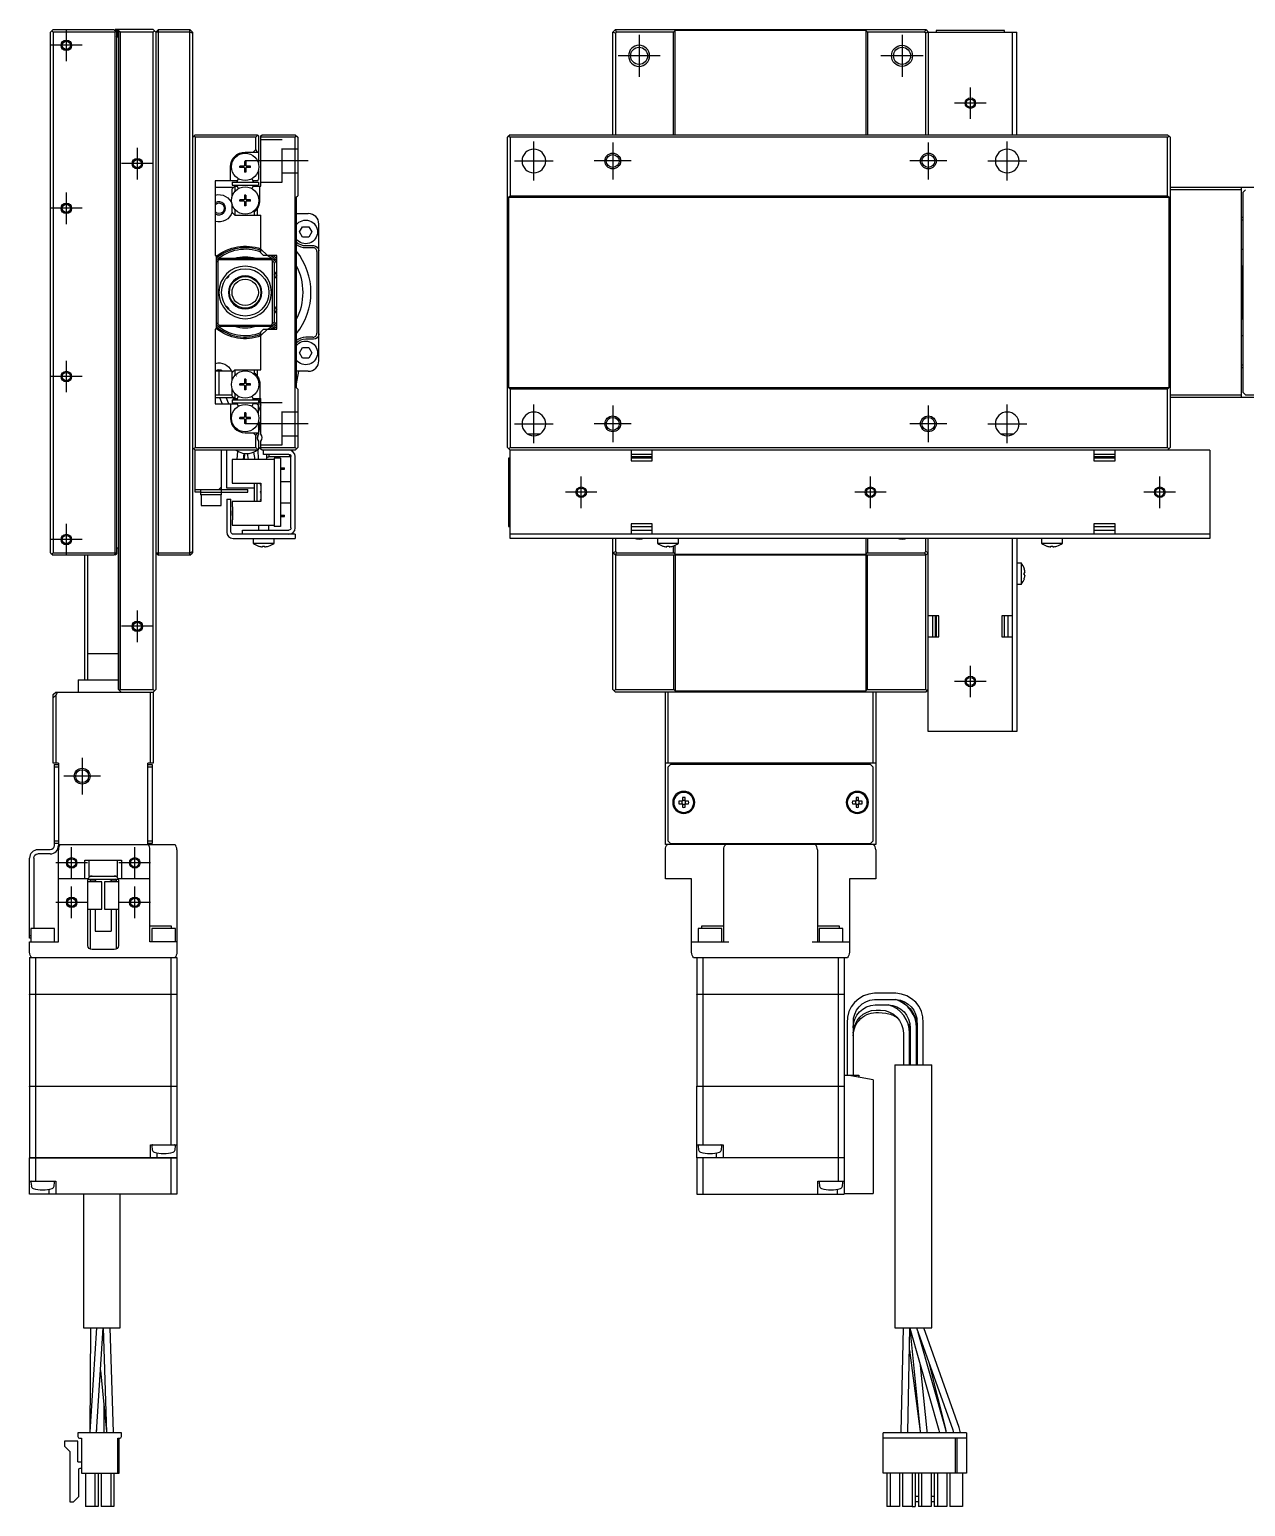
# Model space of a CAD drawing. Extents: x 0 to 784, y -8 to 463.
# Drawn here: x 411.8 to 643, y 93.8 to 374.7 of the extents above; entities that cross this region are included whole.
import ezdxf

# ---------------------------------------------------------------- set-up
doc = ezdxf.new("R2010")
doc.units = 0
doc.header["$LTSCALE"] = 0.5
doc.linetypes.add('CENTER', pattern=[50.8, 31.75, -6.35, 6.35, -6.35])
doc.linetypes.add('DASHED', pattern=[19.05, 12.7, -6.35])
for name, color, linetype in [('MSM_CENTER', 1, 'CENTER'), ('MSM_CONTINUOUS', 7, 'CONTINUOUS'), ('MSM_DASHED', 4, 'DASHED'), ('MSM_NARROW', 5, 'CONTINUOUS')]:
    doc.layers.add(name, color=color, linetype=linetype)

msp = doc.modelspace()

# ---------------------------------------------------------------- linework, layer by layer
at = {"layer": 'MSM_CENTER'}
for p, q in [((418.83, 368.7), (418.83, 374.7)), ((527.71, 373.7), (527.71, 365.7)), ((577.71, 373.7), (577.71, 365.7)), ((421.83, 371.7), (415.83, 371.7)), ((531.71, 369.7), (523.71, 369.7)), ((581.71, 369.7), (573.71, 369.7)), ((590.71, 357.7), (590.71, 363.7)), ((593.71, 360.7), (587.71, 360.7)), ((432.33, 346.2), (432.33, 352.2)), ((507.71, 346), (507.71, 353.4)), ((522.71, 353.2), (522.71, 346.2)), ((582.71, 353.2), (582.71, 346.2)), ((597.71, 346), (597.71, 353.4)), ((435.33, 349.2), (429.33, 349.2)), ((464.83, 349.7), (452.83, 349.7)), ((504.01, 349.7), (511.41, 349.7)), ((526.21, 349.7), (519.21, 349.7)), ((586.21, 349.7), (579.21, 349.7)), ((594.01, 349.7), (601.41, 349.7)), ((418.83, 337.7), (418.83, 343.7)), ((421.83, 340.7), (415.83, 340.7)), ((418.83, 305.7), (418.83, 311.7)), ((421.83, 308.7), (415.83, 308.7)), ((507.71, 296), (507.71, 303.4)), ((597.71, 296), (597.71, 303.4)), ((522.71, 303.2), (522.71, 296.2)), ((582.71, 303.2), (582.71, 296.2)), ((464.83, 299.7), (452.83, 299.7)), ((504.01, 299.7), (511.41, 299.7)), ((526.21, 299.7), (519.21, 299.7)), ((586.21, 299.7), (579.21, 299.7)), ((594.01, 299.7), (601.41, 299.7)), ((516.71, 283.7), (516.71, 289.7)), ((571.71, 283.7), (571.71, 289.7)), ((626.71, 283.7), (626.71, 289.7)), ((519.71, 286.7), (513.71, 286.7)), ((574.71, 286.7), (568.71, 286.7)), ((629.71, 286.7), (623.71, 286.7)), ((418.83, 274.7), (418.83, 280.7)), ((421.83, 277.7), (415.83, 277.7)), ((432.33, 258.2), (432.33, 264.2)), ((435.33, 261.2), (429.33, 261.2)), ((590.71, 247.7), (590.71, 253.7)), ((593.71, 250.7), (587.71, 250.7)), ((421.83, 236.2), (421.83, 229.2)), ((425.33, 232.7), (418.33, 232.7)), ((419.83, 213.2), (419.83, 219.2)), ((431.83, 213.2), (431.83, 219.2)), ((422.83, 216.2), (416.83, 216.2)), ((434.83, 216.2), (428.83, 216.2)), ((419.83, 205.7), (419.83, 211.7)), ((431.83, 205.7), (431.83, 211.7)), ((422.83, 208.7), (416.83, 208.7)), ((434.83, 208.7), (428.83, 208.7))]:
    msp.add_line(p, q, dxfattribs=at)
at = {"layer": 'MSM_CONTINUOUS'}
for p, q in [((416.33, 374.7), (415.83, 374.2)), ((415.83, 275.2), (415.83, 374.2)), ((416.33, 374.2), (416.08, 374.45)), ((416.33, 374.7), (427.83, 374.7)), ((428.13, 374.2), (416.33, 374.2)), ((416.33, 374.2), (416.33, 275.2)), ((427.83, 374.7), (428.23, 374.3)), ((427.93, 374.6), (428.13, 374.6)), ((428.03, 374.6), (428.13, 374.7)), ((435.33, 374.7), (428.13, 374.7)), ((428.23, 374.3), (428.13, 374.2)), ((428.13, 275.2), (428.13, 374.2)), ((428.23, 374.3), (428.33, 374.2)), ((428.33, 374.2), (428.33, 275.2)), ((428.43, 373.6), (428.43, 374.3)), ((428.63, 373.3), (428.63, 374.7)), ((428.83, 249.1), (428.83, 374.7)), ((429.03, 374.2), (428.83, 374.4)), ((435.33, 374.2), (429.03, 374.2)), ((429.03, 374.2), (429.03, 249.2)), ((435.33, 374.7), (435.83, 374.2)), ((435.58, 374.45), (435.33, 374.2)), ((435.33, 249.2), (435.33, 374.2)), ((436.33, 374.7), (435.83, 374.2)), ((442.33, 374.2), (435.83, 374.2)), ((435.83, 374.2), (435.83, 249.2)), ((436.33, 374.7), (442.33, 374.7)), ((436.33, 274.7), (436.33, 374.7)), ((442.83, 374.2), (442.33, 374.7)), ((442.33, 274.7), (442.33, 374.7)), ((442.83, 373.99), (442.33, 374.2)), ((442.83, 374.2), (442.83, 275.2)), ((522.71, 374.2), (523.21, 374.7)), ((522.71, 354.7), (522.71, 374.2)), ((523.21, 373.99), (522.71, 374.2)), ((523.41, 374.2), (523.21, 374.7)), ((523.21, 374.7), (582.21, 374.7)), ((523.41, 374.2), (523.21, 373.99)), ((523.21, 373.99), (523.21, 354.7)), ((534.26, 374.2), (523.41, 374.2)), ((534.26, 374.2), (534.56, 374.5)), ((534.26, 354.7), (534.26, 374.2)), ((570.86, 374.5), (534.56, 374.5)), ((534.56, 354.7), (534.56, 374.5)), ((570.86, 374.5), (571.16, 374.2)), ((570.86, 374.5), (570.86, 354.7)), ((582, 374.2), (571.16, 374.2)), ((571.16, 374.2), (571.16, 354.7)), ((582.21, 374.7), (582, 374.2)), ((582.21, 373.99), (582, 374.2)), ((582.21, 374.7), (582.71, 374.2)), ((582.71, 374.2), (582.21, 373.99)), ((582.21, 354.7), (582.21, 373.99)), ((582.71, 374.2), (582.71, 354.7)), ((582.71, 374.2), (599.51, 374.2)), ((584.21, 374.5), (584.21, 374.2)), ((597.21, 374.5), (584.21, 374.5)), ((597.21, 374.2), (597.21, 374.5)), ((598.71, 354.7), (598.71, 374.2)), ((599.51, 354.7), (599.51, 374.2)), ((428.33, 373.3), (428.63, 373.3)), ((442.83, 354.2), (443.08, 354.45)), ((443.08, 354.45), (443.33, 354.7)), ((443.33, 354.2), (443.08, 354.45)), ((443.33, 354.7), (455.13, 354.7)), ((443.33, 354.2), (443.33, 295.2)), ((454.83, 354.2), (443.33, 354.2)), ((455.23, 354.6), (454.83, 354.2)), ((454.83, 351.9), (454.83, 354.2)), ((455.13, 354.7), (455.23, 354.6)), ((455.33, 354.5), (455.23, 354.6)), ((455.33, 354.5), (455.33, 349.31)), ((455.83, 354.5), (456.03, 354.7)), ((455.83, 344.9), (455.83, 354.5)), ((462.33, 354.2), (455.83, 354.2)), ((456.03, 354.7), (462.33, 354.7)), ((462.33, 354.7), (462.83, 354.2)), ((462.58, 354.45), (462.33, 354.2)), ((462.33, 295.2), (462.33, 354.2)), ((462.83, 354.2), (462.83, 343.1)), ((503.21, 354.7), (502.71, 354.2)), ((502.71, 295.2), (502.71, 354.2)), ((502.96, 354.45), (503.21, 354.2)), ((503.21, 354.7), (628.21, 354.7)), ((628.21, 354.2), (503.21, 354.2)), ((503.21, 354.2), (503.21, 343.1)), ((628.46, 354.45), (628.21, 354.7)), ((628.21, 354.2), (628.46, 354.45)), ((628.21, 343.1), (628.21, 354.2)), ((628.71, 354.2), (628.46, 354.45)), ((628.71, 354.2), (628.71, 295.2)), ((452.83, 351.4), (455.33, 351.4)), ((454.83, 351.9), (454.33, 351.4)), ((455.18, 351.4), (454.83, 351.9)), ((450.03, 345.9), (450.03, 348.6)), ((452.62, 348.74), (451.83, 348.74)), ((451.83, 348.45), (451.83, 348.74)), ((452.62, 348.45), (451.83, 348.45)), ((452.36, 348.74), (452.36, 348.45)), ((452.97, 349.6), (452.68, 349.6)), ((452.68, 349.6), (452.68, 348.8)), ((452.97, 349.07), (452.68, 349.07)), ((452.68, 348.39), (452.68, 347.6)), ((452.97, 349.6), (452.97, 348.8)), ((452.97, 348.39), (452.97, 347.6)), ((453.83, 348.74), (453.03, 348.74)), ((453.83, 348.45), (453.03, 348.45)), ((453.3, 348.74), (453.3, 348.45)), ((453.83, 348.45), (453.83, 348.74)), ((451.28, 345.9), (447.13, 345.9)), ((447.13, 345.9), (447.13, 331.7)), ((450.33, 345.7), (450.33, 345.1)), ((450.33, 345.7), (455.33, 345.7)), ((451.5, 346.28), (451.28, 345.9)), ((452.68, 348.13), (452.97, 348.13)), ((452.97, 347.6), (452.68, 347.6)), ((454.37, 345.9), (454.29, 346.04)), ((455.03, 345.9), (454.37, 345.9)), ((455.03, 345.9), (455.33, 346.2)), ((455.33, 347.89), (455.33, 346.2)), ((455.33, 345.7), (455.33, 345.1)), ((447.13, 344.7), (450.63, 344.7)), ((450.33, 345.1), (455.33, 345.1)), ((450.83, 344.9), (450.33, 344.4)), ((450.33, 342.91), (450.33, 344.4)), ((450.83, 344.9), (450.83, 343.86)), ((450.83, 344.9), (451.28, 344.9)), ((451.28, 344.9), (451.36, 344.76)), ((451.4, 344.7), (451.4, 344.7)), ((452.97, 343.2), (452.68, 343.2)), ((452.68, 343.2), (452.68, 342.4)), ((452.97, 343.2), (452.97, 342.4)), ((454.16, 344.52), (454.37, 344.9)), ((454.25, 344.7), (454.26, 344.7)), ((454.37, 344.9), (455.83, 344.9)), ((455.63, 342.2), (455.63, 344.9)), ((462.53, 342.8), (462.83, 343.1)), ((462.53, 342.8), (462.53, 306.6)), ((502.91, 342.8), (503.21, 343.1)), ((502.91, 342.8), (628.51, 342.8)), ((502.91, 342.8), (502.91, 306.6)), ((503.21, 343.1), (628.21, 343.1)), ((628.21, 343.1), (628.51, 342.8)), ((628.51, 306.6), (628.51, 342.8)), ((628.71, 344.7), (657.71, 344.7)), ((642.21, 344.2), (628.71, 344.2)), ((642.21, 344.7), (642.21, 304.7)), ((643.01, 344.2), (642.51, 343.7)), ((642.51, 343.7), (642.51, 305.7)), ((450.33, 339.9), (450.33, 341.49)), ((450.33, 339.9), (450.83, 339.4)), ((450.83, 340.54), (450.83, 339.4)), ((452.62, 342.34), (451.83, 342.34)), ((451.83, 342.05), (451.83, 342.34)), ((452.62, 342.05), (451.83, 342.05)), ((452.36, 342.34), (452.36, 342.05)), ((452.97, 342.67), (452.68, 342.67)), ((452.68, 341.99), (452.68, 341.2)), ((452.68, 341.73), (452.97, 341.73)), ((452.97, 341.2), (452.68, 341.2)), ((452.97, 341.99), (452.97, 341.2)), ((453.83, 342.34), (453.03, 342.34)), ((453.83, 342.05), (453.03, 342.05)), ((453.3, 342.34), (453.3, 342.05)), ((453.83, 342.05), (453.83, 342.34)), ((454.63, 339.4), (454.63, 340.06)), ((455.13, 340.6), (455.13, 339.4)), ((450.83, 339.4), (455.83, 339.4)), ((455.83, 332.2), (455.83, 339.4)), ((462.53, 339.7), (464.83, 339.7)), ((463.17, 336.2), (463.75, 337.2)), ((463.75, 337.2), (464.91, 337.2)), ((464.91, 337.2), (465.48, 336.2)), ((466.83, 311.7), (466.83, 337.7)), ((642.51, 338.95), (642.21, 338.95)), ((642.51, 338.45), (642.21, 338.45)), ((463.75, 335.2), (463.17, 336.2)), ((464.91, 335.2), (463.75, 335.2)), ((465.48, 336.2), (464.91, 335.2)), ((447.13, 331.7), (447.33, 331.7)), ((447.33, 331.7), (447.33, 317.7)), ((455.83, 332.91), (457.04, 331.7)), ((456.33, 331.7), (455.83, 332.2)), ((458.83, 331.7), (456.33, 331.7)), ((458.83, 317.7), (458.83, 331.7)), ((464.33, 333.6), (465.83, 333.6)), ((464.33, 333.22), (465.7, 333.22)), ((466.45, 332.47), (466.45, 316.93)), ((642.21, 332.95), (642.51, 332.95)), ((447.33, 330.4), (447.63, 330.7)), ((447.83, 330.9), (447.63, 330.7)), ((447.63, 330.7), (447.63, 318.7)), ((447.83, 330.9), (448.13, 331.2)), ((457.83, 330.9), (447.83, 330.9)), ((448.13, 331.2), (457.53, 331.2)), ((457.53, 331.2), (457.83, 330.9)), ((458.03, 330.7), (457.83, 330.9)), ((458.03, 318.7), (458.03, 330.7)), ((458.03, 330.7), (458.33, 330.4)), ((458.33, 330.4), (458.33, 319)), ((642.41, 329.7), (642.21, 329.5)), ((642.41, 329.7), (642.41, 319.7)), ((642.51, 329.7), (642.41, 329.7)), ((449.27, 327.45), (449.27, 327.45)), ((449.27, 327.45), (449.4, 327.45)), ((449.4, 327.45), (449.63, 327.67)), ((449.4, 327.45), (449.4, 327.62)), ((449.63, 327.86), (449.63, 327.67)), ((451.45, 327.5), (451.39, 327.5)), ((451.45, 327.5), (451.52, 327.56)), ((454.14, 327.56), (454.2, 327.5)), ((454.27, 327.5), (454.2, 327.5)), ((449.86, 325.76), (449.86, 325.76)), ((455.79, 325.76), (455.79, 325.76)), ((449.4, 321.95), (449.27, 321.95)), ((449.27, 321.95), (449.27, 321.95)), ((449.4, 321.78), (449.4, 321.95)), ((449.63, 321.72), (449.4, 321.95)), ((449.63, 321.72), (449.63, 321.54)), ((447.33, 317.7), (447.13, 317.7)), ((447.13, 317.7), (447.13, 303.5)), ((448.13, 318.2), (447.33, 319)), ((447.83, 318.5), (457.83, 318.5)), ((457.53, 318.2), (448.13, 318.2)), ((457.04, 317.7), (455.83, 316.49)), ((455.83, 317.2), (456.33, 317.7)), ((456.33, 317.7), (458.83, 317.7)), ((457.83, 318.5), (457.53, 318.2)), ((457.83, 318.5), (458.03, 318.7)), ((458.33, 319), (458.03, 318.7)), ((642.21, 319.9), (642.41, 319.7)), ((642.41, 319.7), (642.51, 319.7)), ((455.83, 310), (455.83, 317.2)), ((465.7, 316.18), (464.33, 316.18)), ((465.83, 315.8), (464.33, 315.8)), ((642.51, 316.45), (642.21, 316.45)), ((463.17, 313.2), (463.75, 314.2)), ((463.75, 312.2), (463.17, 313.2)), ((463.75, 314.2), (464.91, 314.2)), ((464.91, 312.2), (463.75, 312.2)), ((464.91, 314.2), (465.48, 313.2)), ((465.48, 313.2), (464.91, 312.2)), ((450.33, 309.75), (447.13, 309.75)), ((447.83, 309.75), (447.83, 305.25)), ((450.83, 310), (450.33, 309.5)), ((450.33, 307.91), (450.33, 309.75)), ((450.83, 310), (450.83, 308.86)), ((450.83, 310), (455.83, 310)), ((454.63, 309.34), (454.63, 310)), ((455.13, 310), (455.13, 308.8)), ((462.95, 309.7), (462.53, 307.3)), ((464.83, 309.7), (462.53, 309.7)), ((642.21, 310.95), (642.51, 310.95)), ((642.21, 310.45), (642.51, 310.45)), ((450.33, 305), (450.33, 306.49)), ((452.62, 307.34), (451.83, 307.34)), ((451.83, 307.05), (451.83, 307.34)), ((452.62, 307.05), (451.83, 307.05)), ((452.36, 307.34), (452.36, 307.05)), ((452.97, 308.2), (452.68, 308.2)), ((452.68, 308.2), (452.68, 307.4)), ((452.97, 307.67), (452.68, 307.67)), ((452.68, 306.99), (452.68, 306.2)), ((452.68, 306.73), (452.97, 306.73)), ((452.97, 306.2), (452.68, 306.2)), ((452.97, 308.2), (452.97, 307.4)), ((452.97, 306.99), (452.97, 306.2)), ((453.83, 307.34), (453.03, 307.34)), ((453.83, 307.05), (453.03, 307.05)), ((453.3, 307.34), (453.3, 307.05)), ((453.83, 307.05), (453.83, 307.34)), ((455.63, 307.2), (455.63, 304.5)), ((462.83, 306.3), (462.53, 306.6)), ((462.83, 306.3), (462.83, 295.2)), ((503.21, 306.3), (502.91, 306.6)), ((502.91, 306.6), (628.51, 306.6)), ((503.21, 306.3), (503.21, 295.2)), ((628.21, 306.3), (503.21, 306.3)), ((628.51, 306.6), (628.21, 306.3)), ((628.21, 295.2), (628.21, 306.3)), ((447.13, 305.25), (450.33, 305.25)), ((447.13, 304.7), (450.63, 304.7)), ((447.13, 303.5), (451.28, 303.5)), ((447.94, 304.7), (448.45, 303.5)), ((449.75, 303.5), (449.24, 304.7)), ((449.26, 304.7), (449.3, 304.57)), ((450.03, 303.5), (450.03, 300.8)), ((450.33, 305), (450.83, 304.5)), ((450.33, 304.3), (450.33, 303.7)), ((450.33, 304.3), (455.33, 304.3)), ((450.33, 303.7), (455.33, 303.7)), ((450.64, 304.3), (450.52, 304.7)), ((450.83, 305.54), (450.83, 304.5)), ((450.83, 304.5), (451.28, 304.5)), ((450.9, 303.5), (450.84, 303.7)), ((451.36, 304.64), (451.28, 304.5)), ((451.28, 303.5), (451.5, 303.12)), ((451.4, 304.7), (451.4, 304.7)), ((454.37, 304.5), (454.16, 304.88)), ((454.25, 304.7), (454.26, 304.7)), ((454.29, 303.36), (454.37, 303.5)), ((454.37, 304.5), (455.83, 304.5)), ((455.03, 303.5), (454.37, 303.5)), ((454.44, 303.7), (454.42, 303.5)), ((454.5, 304.5), (454.49, 304.3)), ((455.33, 303.2), (455.03, 303.5)), ((455.62, 304.5), (455.33, 303.18)), ((455.33, 304.3), (455.33, 303.7)), ((455.83, 297.76), (455.83, 304.5)), ((628.71, 305.2), (642.21, 305.2)), ((657.71, 304.7), (628.71, 304.7)), ((642.51, 305.7), (643.01, 305.2)), ((643.01, 305.2), (657.01, 305.2)), ((452.62, 300.94), (451.83, 300.94)), ((451.83, 300.65), (451.83, 300.94)), ((452.62, 300.65), (451.83, 300.65)), ((452.36, 300.94), (452.36, 300.65)), ((452.97, 301.8), (452.68, 301.8)), ((452.68, 301.8), (452.68, 301)), ((452.97, 301.27), (452.68, 301.27)), ((452.68, 300.59), (452.68, 299.8)), ((452.97, 301.8), (452.97, 301)), ((452.97, 300.59), (452.97, 299.8)), ((453.83, 300.94), (453.03, 300.94)), ((453.83, 300.65), (453.03, 300.65)), ((453.3, 300.94), (453.3, 300.65)), ((453.83, 300.65), (453.83, 300.94)), ((454.2, 303.19), (454.2, 303.19)), ((454.25, 303.3), (454.26, 303.3)), ((455.83, 303.32), (455.33, 302.14)), ((455.33, 301.51), (455.33, 303.2)), ((452.68, 300.33), (452.97, 300.33)), ((452.97, 299.8), (452.68, 299.8)), ((452.83, 298), (455.33, 298)), ((454.33, 298), (454.83, 297.5)), ((454.83, 297.5), (455.18, 298)), ((455.16, 296.77), (455.83, 299.84)), ((455.33, 299.07), (455.83, 300.25)), ((455.33, 300.09), (455.33, 297.76)), ((508.85, 297.76), (506.56, 297.76)), ((598.85, 297.76), (596.56, 297.76)), ((443.33, 294.7), (442.83, 295.2)), ((443.08, 294.95), (443.33, 295.2)), ((443.33, 295.2), (454.83, 295.2)), ((454.83, 295.2), (454.83, 297.5)), ((454.83, 295.2), (455.23, 294.8)), ((455.33, 296.44), (455.33, 294.9)), ((455.83, 294.9), (455.83, 296.44)), ((455.83, 295.2), (462.33, 295.2)), ((462.33, 295.2), (462.58, 294.95)), ((462.83, 295.2), (462.33, 294.7)), ((502.71, 295.2), (503.21, 294.7)), ((503.21, 295.2), (502.96, 294.95)), ((503.21, 295.2), (628.21, 295.2)), ((628.46, 294.95), (628.21, 295.2)), ((628.21, 294.7), (628.46, 294.95)), ((628.46, 294.95), (628.71, 295.2)), ((443.33, 286.7), (443.33, 294.7)), ((455.13, 294.7), (443.33, 294.7)), ((448.33, 286.2), (448.33, 294.7)), ((449.36, 287.45), (449.36, 294.7)), ((450.33, 292.95), (450.33, 288.45)), ((458.33, 292.95), (450.33, 292.95)), ((451.37, 294.51), (451.23, 292.95)), ((452.53, 292.95), (452.63, 294.08)), ((452.71, 292.95), (452.74, 294.07)), ((453.21, 294.05), (453.4, 292.95)), ((454.72, 292.95), (454.48, 294.33)), ((455.33, 294.9), (455.13, 294.7)), ((455.35, 292.95), (455.29, 294.82)), ((456.03, 294.7), (455.83, 294.9)), ((462.33, 294.7), (456.03, 294.7)), ((456.33, 293.9), (456.33, 294.7)), ((461.13, 293.9), (456.33, 293.9)), ((456.93, 292.95), (456.93, 293.9)), ((457.18, 293.45), (457.33, 293.45)), ((457.33, 293.9), (457.33, 293.4)), ((461.33, 293.4), (457.33, 293.4)), ((459.53, 293.2), (458.33, 293.2)), ((458.33, 293.2), (458.33, 280.2)), ((459.53, 293.2), (459.53, 280.2)), ((461.33, 293.4), (461.33, 293.85)), ((461.53, 279.9), (461.53, 293.5)), ((462.33, 279.9), (462.33, 293.5)), ((503.21, 293.2), (502.91, 293.2)), ((502.91, 293.2), (502.91, 280.2)), ((503.21, 277.9), (503.21, 294.7)), ((636.21, 294.7), (503.21, 294.7)), ((526.21, 294.7), (526.21, 292.7)), ((530.21, 293.9), (526.21, 293.9)), ((530.21, 293.4), (526.21, 293.4)), ((530.21, 293.2), (526.21, 293.2)), ((526.21, 292.7), (530.21, 292.7)), ((530.21, 292.7), (530.21, 294.7)), ((614.21, 294.7), (614.21, 292.7)), ((618.21, 293.9), (614.21, 293.9)), ((618.21, 293.4), (614.21, 293.4)), ((618.21, 293.2), (614.21, 293.2)), ((614.21, 292.7), (618.21, 292.7)), ((618.21, 292.7), (618.21, 294.7)), ((636.21, 294.7), (636.21, 277.9)), ((459.53, 291.32), (460.33, 291.32)), ((459.53, 291.07), (460.33, 291.07)), ((460.33, 291.07), (460.33, 291.32)), ((443.33, 287.2), (453.33, 287.2)), ((444.33, 286.7), (443.33, 286.7)), ((444.33, 287.2), (444.33, 286.2)), ((444.33, 286.7), (453.33, 286.7)), ((448.33, 287.7), (447.83, 287.2)), ((454.63, 287.45), (449.36, 287.45)), ((450.33, 288.45), (455.83, 288.45)), ((453.33, 286.7), (453.33, 287.2)), ((454.63, 284.95), (454.63, 288.45)), ((455.13, 284.95), (455.13, 288.45)), ((455.83, 288.45), (455.83, 284.95)), ((461.53, 288.7), (459.53, 288.7)), ((448.33, 286.2), (444.33, 286.2)), ((444.43, 286.2), (444.43, 284.2)), ((444.43, 284.2), (448.23, 284.2)), ((448.23, 284.2), (448.23, 286.2)), ((449.33, 285.4), (450.13, 285.4)), ((449.33, 285.4), (449.33, 279.1)), ((450.13, 279.2), (450.13, 285.4)), ((455.83, 284.95), (450.33, 284.95)), ((450.33, 284.95), (450.33, 283.95)), ((450.33, 283.95), (450.43, 283.95)), ((450.43, 283.95), (450.43, 281.45)), ((459.53, 284.7), (461.53, 284.7)), ((450.43, 283.15), (450.33, 283.15)), ((450.33, 283.15), (450.33, 282.25)), ((450.43, 282.77), (450.33, 282.77)), ((450.43, 282.62), (450.33, 282.62)), ((450.43, 282.25), (450.33, 282.25)), ((450.33, 281.45), (450.43, 281.45)), ((450.33, 281.45), (450.33, 280.45)), ((459.53, 282.32), (460.33, 282.32)), ((459.53, 282.07), (460.33, 282.07)), ((460.33, 282.07), (460.33, 282.32)), ((450.33, 280.45), (458.33, 280.45)), ((462.33, 278.7), (450.63, 278.7)), ((452.33, 278.7), (452.33, 279.5)), ((452.33, 279.5), (461.13, 279.5)), ((455.33, 280.45), (455.33, 279.5)), ((457.33, 279.5), (457.33, 280.45)), ((459.53, 280.2), (458.33, 280.2)), ((462.33, 278.7), (462.33, 277.9)), ((502.91, 280.2), (503.21, 280.2)), ((636.21, 278.7), (503.21, 278.7)), ((526.21, 280.7), (526.21, 278.7)), ((530.21, 280.7), (526.21, 280.7)), ((526.21, 280.2), (530.21, 280.2)), ((526.21, 279.5), (530.21, 279.5)), ((530.21, 278.7), (530.21, 280.7)), ((618.21, 280.7), (614.21, 280.7)), ((614.21, 280.7), (614.21, 278.7)), ((614.21, 280.2), (618.21, 280.2)), ((614.21, 279.5), (618.21, 279.5)), ((618.21, 278.7), (618.21, 280.7)), ((428.33, 276.1), (428.73, 276.1)), ((428.43, 275.1), (428.43, 275.8)), ((428.73, 249.2), (428.73, 276.1)), ((442.33, 275.2), (442.83, 275.41)), ((450.53, 277.9), (462.33, 277.9)), ((454.33, 277.9), (454.33, 277)), ((454.33, 277), (458.33, 277)), ((455.38, 276.44), (455.4, 276.44)), ((456.13, 276.44), (456.53, 276.44)), ((456.13, 276.31), (456.13, 276.44)), ((456.53, 276.44), (456.53, 276.31)), ((457.26, 276.44), (457.28, 276.44)), ((458.33, 277), (458.33, 277.9)), ((636.21, 277.9), (503.21, 277.9)), ((522.71, 249.2), (522.71, 277.9)), ((522.71, 275.2), (523.21, 275.41)), ((523.21, 277.9), (523.21, 275.41)), ((523.21, 275.41), (523.41, 275.2)), ((531.21, 277.9), (531.21, 277)), ((531.21, 277), (535.21, 277)), ((532.26, 276.44), (532.28, 276.44)), ((533.01, 276.44), (533.41, 276.44)), ((533.01, 276.31), (533.01, 276.44)), ((533.41, 276.44), (533.41, 276.31)), ((534.13, 276.44), (534.16, 276.44)), ((534.26, 275.2), (534.26, 276.48)), ((534.56, 274.9), (534.56, 276.6)), ((535.21, 277), (535.21, 277.9)), ((570.86, 277.9), (570.86, 274.9)), ((571.16, 277.9), (571.16, 275.2)), ((582, 275.2), (582.21, 275.41)), ((582.21, 275.41), (582.21, 277.9)), ((582.71, 275.2), (582.21, 275.41)), ((582.71, 241.2), (582.71, 277.9)), ((598.71, 241.2), (598.71, 277.9)), ((599.51, 277.9), (599.51, 241.2)), ((604.21, 277.9), (604.21, 277)), ((604.21, 277), (608.21, 277)), ((605.26, 276.44), (605.28, 276.44)), ((606.01, 276.44), (606.41, 276.44)), ((606.01, 276.31), (606.01, 276.44)), ((606.41, 276.44), (606.41, 276.31)), ((607.13, 276.44), (607.16, 276.44)), ((608.21, 277), (608.21, 277.9)), ((415.83, 275.2), (416.33, 274.7)), ((416.08, 274.95), (416.33, 275.2)), ((416.33, 275.2), (428.13, 275.2)), ((427.83, 274.7), (416.33, 274.7)), ((422.33, 251), (422.33, 274.7)), ((422.83, 274.7), (422.83, 251)), ((428.23, 275.1), (427.83, 274.7)), ((428.13, 274.8), (427.93, 274.8)), ((428.13, 275.2), (428.23, 275.1)), ((428.33, 275.2), (428.23, 275.1)), ((435.83, 275.2), (442.33, 275.2)), ((435.83, 275.2), (436.33, 274.7)), ((442.33, 274.7), (436.33, 274.7)), ((442.33, 274.7), (442.83, 275.2)), ((523.21, 274.7), (522.71, 275.2)), ((523.21, 274.7), (523.41, 275.2)), ((582.21, 274.7), (523.21, 274.7)), ((523.21, 274.7), (523.21, 249.2)), ((523.41, 275.2), (534.26, 275.2)), ((534.56, 274.9), (534.26, 275.2)), ((534.31, 249.2), (534.31, 274.7)), ((534.56, 274.9), (570.86, 274.9)), ((534.61, 274.7), (534.61, 248.9)), ((570.81, 274.7), (570.81, 248.9)), ((571.16, 275.2), (570.86, 274.9)), ((571.11, 274.7), (571.11, 249.2)), ((571.16, 275.2), (582, 275.2)), ((582, 275.2), (582.21, 274.7)), ((582.71, 275.2), (582.21, 274.7)), ((582.21, 249.2), (582.21, 274.7)), ((600.4, 273.2), (599.51, 273.2)), ((600.4, 269.2), (600.4, 273.2)), ((600.96, 272.13), (600.96, 272.15)), ((600.96, 271.4), (601.09, 271.4)), ((600.96, 271), (600.96, 271.4)), ((601.09, 271), (600.96, 271)), ((600.96, 270.25), (600.96, 270.27)), ((599.51, 269.2), (600.4, 269.2)), ((584.71, 263.2), (582.71, 263.2)), ((583.51, 263.2), (583.51, 262.25)), ((583.51, 262.25), (583.51, 260.15)), ((584.01, 263.2), (584.01, 259.2)), ((584.21, 263.2), (584.21, 259.2)), ((584.71, 259.2), (584.71, 263.2)), ((598.71, 263.2), (596.71, 263.2)), ((596.71, 263.2), (596.71, 259.2)), ((597.21, 259.2), (597.21, 263.2)), ((597.91, 259.2), (597.91, 263.2)), ((582.71, 259.2), (584.71, 259.2)), ((583.51, 260.15), (583.51, 259.2)), ((596.71, 259.2), (598.71, 259.2)), ((422.83, 256), (428.73, 256)), ((421.08, 251), (428.73, 251)), ((421.08, 251), (421.08, 248.7)), ((416.33, 248.2), (416.83, 248.7)), ((416.33, 235.2), (416.33, 248.2)), ((416.83, 248.09), (416.33, 247.59)), ((417.14, 248.7), (416.83, 248.09)), ((416.83, 248.7), (435.33, 248.7)), ((416.83, 248.09), (416.83, 235.2)), ((428.73, 249.2), (428.88, 249.05)), ((428.88, 249.05), (429.03, 249.2)), ((428.88, 249.05), (429.23, 248.7)), ((429.03, 249.2), (435.33, 249.2)), ((434.83, 235.2), (434.83, 248.7)), ((435.33, 249.2), (435.58, 248.95)), ((435.83, 249.2), (435.33, 248.7)), ((435.33, 248.7), (435.33, 235.2)), ((522.71, 249.2), (522.96, 248.95)), ((522.96, 248.95), (523.21, 249.2)), ((522.96, 248.95), (523.21, 248.7)), ((523.21, 249.2), (534.31, 249.2)), ((582.21, 248.7), (523.21, 248.7)), ((532.71, 219.7), (532.71, 248.7)), ((533.21, 248.7), (533.21, 235.2)), ((534.61, 248.9), (534.31, 249.2)), ((534.61, 248.9), (570.81, 248.9)), ((571.11, 249.2), (570.81, 248.9)), ((571.11, 249.2), (582.21, 249.2)), ((572.21, 235.2), (572.21, 248.7)), ((572.71, 248.7), (572.71, 219.7)), ((582.21, 249.2), (582.46, 248.95)), ((582.21, 248.7), (582.71, 249.2)), ((599.51, 241.2), (582.71, 241.2)), ((417.33, 235.2), (416.33, 235.2)), ((416.53, 234.9), (417.33, 234.9)), ((416.53, 234.9), (416.53, 219.5)), ((417.33, 234.4), (416.53, 234.4)), ((417.33, 235.2), (417.33, 219.5)), ((435.33, 235.2), (434.33, 235.2)), ((434.33, 219.7), (434.33, 235.2)), ((434.33, 234.9), (435.13, 234.9)), ((435.13, 234.4), (434.33, 234.4)), ((435.13, 234.9), (435.13, 219.9)), ((572.71, 235.2), (532.71, 235.2)), ((533.71, 234.9), (533.21, 234.4)), ((533.21, 234.4), (533.21, 220.4)), ((571.71, 234.9), (533.71, 234.9)), ((538.46, 235.2), (538.46, 234.9)), ((538.96, 235.2), (538.96, 234.9)), ((544.46, 234.9), (544.46, 235.2)), ((547.91, 235.2), (547.71, 235)), ((557.71, 235), (547.71, 235)), ((547.71, 235), (547.71, 234.9)), ((557.71, 235), (557.51, 235.2)), ((557.71, 234.9), (557.71, 235)), ((560.96, 235.2), (560.96, 234.9)), ((566.46, 234.9), (566.46, 235.2)), ((566.96, 234.9), (566.96, 235.2)), ((572.21, 234.4), (571.71, 234.9)), ((572.21, 220.4), (572.21, 234.4)), ((535.97, 227.94), (535.29, 227.94)), ((535.97, 228.62), (535.97, 227.94)), ((536.45, 227.94), (536.45, 228.62)), ((537.12, 227.94), (536.45, 227.94)), ((568.97, 227.94), (568.29, 227.94)), ((568.97, 228.62), (568.97, 227.94)), ((569.45, 227.94), (569.45, 228.62)), ((570.12, 227.94), (569.45, 227.94)), ((535.29, 227.46), (535.97, 227.46)), ((535.97, 227.46), (535.97, 226.78)), ((536.45, 226.78), (536.45, 227.46)), ((536.45, 227.46), (537.12, 227.46)), ((568.29, 227.46), (568.97, 227.46)), ((568.97, 227.46), (568.97, 226.78)), ((569.45, 226.78), (569.45, 227.46)), ((569.45, 227.46), (570.12, 227.46)), ((416.53, 220.4), (417.33, 220.4)), ((417.33, 219.9), (416.53, 219.9)), ((417.33, 219.7), (434.33, 219.7)), ((434.33, 220.4), (435.13, 220.4)), ((435.13, 219.9), (434.33, 219.9)), ((434.35, 219.7), (439.45, 219.7)), ((572.71, 219.7), (532.71, 219.7)), ((533.21, 220.4), (533.71, 219.9)), ((533.71, 219.9), (571.71, 219.9)), ((538.46, 219.9), (538.46, 219.7)), ((542.71, 219.9), (542.71, 219.7)), ((543.71, 219.9), (543.71, 219.7)), ((545.21, 219.9), (545.21, 219.7)), ((560.21, 219.7), (560.21, 219.9)), ((561.71, 219.9), (561.71, 219.7)), ((562.71, 219.7), (562.71, 219.9)), ((566.96, 219.7), (566.96, 219.9)), ((571.71, 219.9), (572.21, 220.4)), ((411.83, 201.9), (411.83, 217.1)), ((412.63, 217.1), (412.63, 203.7)), ((415.73, 218.7), (413.43, 218.7)), ((415.73, 217.9), (413.43, 217.9)), ((417.33, 201.2), (417.33, 218.7)), ((422.33, 216.7), (429.33, 216.7)), ((422.33, 213.2), (422.33, 216.7)), ((423.08, 216.7), (423.08, 213.7)), ((428.58, 213.7), (428.58, 216.7)), ((429.33, 216.7), (429.33, 213.2)), ((434.73, 201.2), (434.73, 218.7)), ((439.83, 218.7), (439.83, 199.2)), ((532.71, 213.2), (532.71, 218.7)), ((543.81, 201.2), (543.81, 218.7)), ((561.61, 218.7), (561.61, 201.2)), ((572.71, 218.7), (572.71, 213.2)), ((423.08, 213.7), (428.58, 213.7)), ((422.96, 213.2), (417.33, 213.2)), ((422.93, 200.5), (422.93, 212.9)), ((425.58, 212.6), (422.93, 212.6)), ((422.95, 213.1), (428.7, 213.1)), ((422.96, 213.2), (422.96, 213.11)), ((422.96, 213.11), (422.99, 213.19)), ((423.53, 213.1), (423.33, 212.9)), ((424.33, 212.9), (423.33, 212.9)), ((423.33, 212.9), (423.33, 212.6)), ((424.33, 212.9), (424.69, 213.1)), ((424.33, 212.9), (424.33, 212.6)), ((425.58, 207.4), (425.58, 212.6)), ((426.08, 212.6), (426.08, 207.4)), ((428.73, 212.6), (426.08, 212.6)), ((426.96, 213.1), (427.33, 212.9)), ((428.33, 212.9), (427.33, 212.9)), ((427.33, 212.9), (427.33, 212.6)), ((428.33, 212.9), (428.13, 213.1)), ((428.33, 212.6), (428.33, 212.9)), ((428.68, 213.19), (428.7, 213.11)), ((428.7, 213.2), (428.7, 213.11)), ((434.73, 213.2), (428.7, 213.2)), ((428.73, 212.9), (428.73, 200.5)), ((537.71, 213.2), (532.71, 213.2)), ((537.71, 199.2), (537.71, 213.2)), ((567.71, 213.2), (567.71, 199.2)), ((572.71, 213.2), (567.71, 213.2)), ((422.93, 207.4), (425.58, 207.4)), ((423.33, 207.4), (423.33, 199.81)), ((424.33, 207.4), (424.33, 203.2)), ((426.08, 207.4), (428.73, 207.4)), ((427.33, 207.4), (427.33, 203.2)), ((428.33, 199.81), (428.33, 207.4)), ((411.83, 202.4), (412.08, 202.4)), ((416.58, 203.7), (412.08, 203.7)), ((412.08, 203.7), (412.08, 201.2)), ((416.58, 201.2), (416.58, 203.7)), ((424.33, 203.2), (427.33, 203.2)), ((434.73, 204.2), (438.78, 204.2)), ((439.58, 203.7), (435.08, 203.7)), ((435.08, 203.7), (435.08, 201.2)), ((438.78, 204.2), (438.78, 203.7)), ((439.58, 201.2), (439.58, 203.7)), ((543.46, 203.7), (538.96, 203.7)), ((538.96, 203.7), (538.96, 201.2)), ((539.63, 203.7), (539.63, 204.2)), ((539.63, 204.2), (543.81, 204.2)), ((543.46, 201.2), (543.46, 203.7)), ((561.61, 204.2), (565.79, 204.2)), ((566.46, 203.7), (561.96, 203.7)), ((561.96, 203.7), (561.96, 201.2)), ((565.79, 204.2), (565.79, 203.7)), ((566.46, 201.2), (566.46, 203.7)), ((412.08, 201.9), (411.83, 201.9)), ((411.83, 199.2), (411.83, 201.2)), ((411.83, 201.2), (417.33, 201.2)), ((427.93, 199.7), (423.73, 199.7)), ((439.83, 201.2), (434.73, 201.2)), ((537.71, 201.2), (544.81, 201.2)), ((560.61, 201.2), (567.71, 201.2)), ((411.83, 198.2), (411.83, 191.21)), ((411.83, 198.2), (439.83, 198.2)), ((412.98, 198.2), (412.98, 191.21)), ((438.67, 198.2), (438.67, 191.21)), ((439.83, 198.2), (439.83, 191.21)), ((538.09, 198.2), (567.32, 198.2)), ((538.71, 198.2), (538.71, 191.21)), ((539.86, 198.2), (539.86, 191.21)), ((565.55, 198.2), (565.55, 191.21)), ((566.71, 198.2), (566.71, 191.21)), ((411.83, 191.21), (439.83, 191.21)), ((411.83, 191.2), (411.83, 173.71)), ((439.83, 191.2), (411.83, 191.2)), ((411.84, 191.2), (411.84, 191.21)), ((412.98, 191.2), (412.98, 173.71)), ((412.99, 191.2), (412.99, 191.21)), ((438.66, 191.2), (438.66, 191.21)), ((438.67, 191.2), (438.67, 173.71)), ((439.82, 191.2), (439.82, 191.21)), ((439.83, 191.2), (439.83, 173.71)), ((538.71, 191.21), (566.71, 191.21)), ((538.71, 191.2), (538.71, 173.71)), ((566.71, 191.2), (538.71, 191.2)), ((538.72, 191.2), (538.72, 191.21)), ((539.86, 191.2), (539.86, 173.71)), ((539.87, 191.2), (539.87, 191.21)), ((565.55, 191.2), (565.55, 191.21)), ((565.55, 191.2), (565.55, 173.71)), ((566.7, 191.2), (566.7, 191.21)), ((566.71, 191.2), (566.71, 153.2)), ((576.55, 191.4), (572.46, 191.4)), ((572.46, 190.2), (576.55, 190.2)), ((572.62, 189.2), (575.09, 189.2)), ((576.55, 190.19), (576.51, 190.2)), ((567.26, 185.8), (567.26, 175.8)), ((568.46, 175.8), (568.46, 185.8)), ((572.77, 188.2), (573.64, 188.2)), ((573.22, 187.72), (574.61, 187.6)), ((579.1, 185.51), (579.1, 185.54)), ((579.1, 185.54), (579.1, 185.51)), ((579.16, 184.8), (579.1, 185.51)), ((579.1, 185.51), (579.26, 184.3)), ((580.56, 185.8), (580.56, 177.8)), ((581.76, 177.8), (581.76, 185.8)), ((568.46, 183.32), (568.46, 183.56)), ((577.96, 183.8), (577.96, 177.8)), ((579.16, 177.8), (579.16, 184.8)), ((579.26, 184.8), (579.26, 177.8)), ((580.46, 177.8), (580.46, 184.8)), ((576.36, 177.8), (583.36, 177.8)), ((576.36, 177.8), (576.36, 127.8)), ((583.36, 127.8), (583.36, 177.8)), ((566.71, 175.8), (569.51, 175.8)), ((572.21, 174.94), (567.31, 175.8)), ((569.51, 175.8), (569.51, 175.41)), ((572.21, 174.94), (572.21, 153.3)), ((411.83, 173.71), (439.83, 173.71)), ((411.83, 173.7), (411.83, 160.1)), ((439.83, 173.7), (411.83, 173.7)), ((411.84, 173.7), (411.84, 173.71)), ((412.98, 173.7), (412.98, 160.1)), ((412.99, 173.7), (412.99, 173.71)), ((438.66, 173.7), (438.66, 173.71)), ((438.67, 173.7), (438.67, 162.6)), ((439.82, 173.7), (439.82, 173.71)), ((439.83, 173.7), (439.83, 160.1)), ((538.71, 173.71), (566.71, 173.71)), ((566.71, 173.7), (538.71, 173.7)), ((538.71, 160.1), (538.71, 173.7)), ((538.72, 173.7), (538.72, 173.71)), ((539.86, 173.7), (539.86, 162.6)), ((539.87, 173.7), (539.87, 173.71)), ((565.55, 173.7), (565.55, 173.71)), ((565.55, 173.7), (565.55, 160.1)), ((566.7, 173.7), (566.7, 173.71)), ((434.83, 162.6), (439.83, 162.6)), ((434.83, 160.1), (434.83, 162.6)), ((435.1, 162.38), (435.17, 161.61)), ((436.08, 160.1), (436.08, 161.03)), ((439.49, 161.61), (439.56, 162.38)), ((538.71, 162.6), (543.71, 162.6)), ((538.97, 162.38), (539.04, 161.61)), ((542.46, 160.1), (542.46, 161.03)), ((543.37, 161.61), (543.44, 162.38)), ((543.71, 162.6), (543.71, 160.1)), ((411.83, 160.1), (439.83, 160.1)), ((439.83, 160.09), (411.83, 160.09)), ((411.83, 153.2), (411.83, 160.09)), ((411.84, 160.1), (411.84, 160.09)), ((412.98, 160.09), (412.98, 155.7)), ((412.99, 160.1), (412.99, 160.09)), ((438.66, 160.1), (438.66, 160.09)), ((438.67, 160.09), (438.67, 153.2)), ((439.82, 160.1), (439.82, 160.09)), ((439.83, 160.09), (439.83, 153.2)), ((566.71, 160.1), (538.71, 160.1)), ((538.71, 160.09), (538.71, 153.2)), ((566.71, 160.09), (538.71, 160.09)), ((538.72, 160.1), (538.72, 160.09)), ((539.86, 160.09), (539.86, 153.2)), ((539.87, 160.1), (539.87, 160.09)), ((565.55, 160.1), (565.55, 160.09)), ((565.55, 160.09), (565.55, 155.7)), ((566.7, 160.1), (566.7, 160.09)), ((411.83, 155.7), (416.83, 155.7)), ((412.1, 155.49), (412.17, 154.72)), ((416.49, 154.72), (416.56, 155.49)), ((416.83, 155.7), (416.83, 153.2)), ((561.71, 155.7), (566.71, 155.7)), ((561.71, 153.2), (561.71, 155.7)), ((561.97, 155.49), (562.04, 154.72)), ((566.37, 154.72), (566.44, 155.49)), ((439.83, 153.2), (411.83, 153.2)), ((415.58, 153.2), (415.58, 154.14)), ((422.06, 153.2), (422.06, 127.8)), ((429.06, 127.8), (429.06, 153.2)), ((538.71, 153.2), (566.71, 153.2)), ((565.46, 153.2), (565.46, 154.14)), ((566.71, 153.3), (572.21, 153.3)), ((422.06, 127.8), (429.06, 127.8)), ((423.43, 127.8), (423.28, 108.13)), ((424.53, 127.8), (423.29, 108)), ((424.59, 107.92), (425.83, 127.78)), ((425.83, 127.8), (426.47, 107.87)), ((427.77, 107.92), (427.13, 127.8)), ((576.36, 127.8), (583.36, 127.8)), ((577.91, 127.8), (577.51, 107.91)), ((578.81, 107.88), (579.21, 127.8)), ((579.2, 127.71), (584.74, 108.29)), ((579.21, 127.68), (581.17, 108.08)), ((580.47, 127.8), (587.35, 108.4)), ((585.99, 108.65), (580.8, 126.86)), ((588.58, 108.83), (581.85, 127.8)), ((579.12, 123.5), (581.17, 108.04)), ((586.03, 108.56), (582.93, 120.87)), ((425.32, 119.65), (426.45, 108.08)), ((582.47, 108.21), (581.23, 120.62)), ((425.94, 113.32), (425.97, 108.47)), ((421.02, 107.8), (421.02, 107.08)), ((429.3, 107.8), (421.02, 107.8)), ((421.32, 106.78), (421.73, 106.78)), ((421.73, 106.78), (421.73, 100.15)), ((423.28, 108.13), (423.28, 107.8)), ((423.29, 108), (423.28, 107.8)), ((424.58, 107.8), (424.59, 107.92)), ((424.59, 107.8), (424.63, 108.58)), ((425.97, 108.47), (425.98, 107.8)), ((426.45, 108.08), (426.47, 107.8)), ((426.47, 107.87), (426.48, 107.8)), ((427.78, 107.8), (427.77, 107.92)), ((428.59, 106.78), (429, 106.78)), ((428.59, 100.15), (428.59, 106.78)), ((428.84, 100.15), (428.84, 106.78)), ((429.3, 107.08), (429.3, 107.8)), ((589.96, 107.8), (574.11, 107.8)), ((574.11, 100.15), (574.11, 107.8)), ((589.96, 106.78), (574.11, 106.78)), ((577.51, 107.91), (577.51, 107.8)), ((578.81, 107.8), (578.81, 107.95)), ((578.81, 107.8), (578.81, 107.88)), ((581.17, 108.08), (581.2, 107.8)), ((582.5, 107.8), (582.47, 108.21)), ((584.74, 108.29), (584.85, 107.8)), ((586.16, 107.8), (585.99, 108.65)), ((586.17, 107.8), (586.03, 108.56)), ((587.35, 108.4), (587.52, 107.8)), ((587.35, 108.4), (587.52, 107.8)), ((587.88, 100.15), (587.88, 106.78)), ((588.18, 100.15), (588.18, 106.78)), ((588.84, 107.8), (588.58, 108.83)), ((589.96, 107.8), (589.96, 100.15)), ((418.45, 106.25), (418.45, 105.25)), ((420.98, 106.25), (418.45, 106.25)), ((418.45, 105.25), (419.47, 104.23)), ((419.47, 104.23), (419.47, 94.69)), ((420.98, 102.4), (420.98, 106.25)), ((421.73, 102.25), (421.13, 102.25)), ((421.17, 95.69), (421.17, 100.82)), ((421.45, 101.1), (421.73, 101.1)), ((421.73, 100.15), (428.84, 100.15)), ((422.46, 100.15), (422.46, 93.8)), ((424.26, 100.15), (424.26, 93.8)), ((424.86, 100.15), (424.86, 93.8)), ((425.46, 100.15), (425.46, 93.8)), ((427.26, 100.15), (427.26, 93.8)), ((427.86, 100.15), (427.86, 93.8)), ((589.96, 100.15), (574.11, 100.15)), ((574.83, 100.15), (574.83, 93.8)), ((575.43, 100.15), (575.43, 93.8)), ((577.23, 100.15), (577.23, 93.8)), ((577.83, 100.15), (577.83, 93.8)), ((579.63, 100.15), (579.63, 93.8)), ((580.23, 100.15), (580.23, 93.8)), ((580.83, 100.15), (580.83, 93.8)), ((581.43, 100.15), (581.43, 93.8)), ((583.23, 100.15), (583.23, 93.8)), ((583.83, 100.15), (583.83, 93.8)), ((584.43, 100.15), (584.43, 93.8)), ((586.23, 100.15), (586.23, 93.8)), ((586.83, 100.15), (586.83, 93.8)), ((589.23, 100.15), (589.23, 93.8)), ((420.17, 94.69), (421.17, 95.69)), ((580.83, 95.69), (580.23, 95.69)), ((583.83, 95.69), (583.23, 95.69)), ((419.47, 94.69), (420.17, 94.69)), ((424.86, 93.8), (422.46, 93.8)), ((427.86, 93.8), (425.46, 93.8)), ((575.43, 93.8), (574.83, 93.8)), ((577.23, 93.8), (575.43, 93.8)), ((579.63, 93.8), (577.83, 93.8)), ((579.63, 93.8), (580.23, 93.8)), ((580.83, 94.69), (580.23, 94.69)), ((581.43, 93.8), (580.83, 93.8)), ((583.23, 93.8), (581.43, 93.8)), ((583.83, 94.69), (583.23, 94.69)), ((584.43, 93.8), (583.83, 93.8)), ((586.23, 93.8), (584.43, 93.8)), ((589.23, 93.8), (586.83, 93.8))]:
    msp.add_line(p, q, dxfattribs=at)
for centre, radius in [((418.83, 371.7), 0.783), ((527.71, 369.7), 1.62), ((577.71, 369.7), 1.62), ((590.71, 360.7), 0.783), ((452.83, 348.6), 2.6), ((432.33, 349.2), 0.783), ((522.71, 349.7), 1.23), ((582.71, 349.7), 1.23), ((452.83, 342.2), 2.6), ((418.83, 340.7), 0.783), ((452.83, 324.7), 4.5), ((452.83, 324.7), 3), ((418.83, 308.7), 0.783), ((452.83, 307.2), 2.6), ((452.83, 300.8), 2.6), ((522.71, 299.7), 1.23), ((582.71, 299.7), 1.23), ((516.71, 286.7), 0.783), ((571.71, 286.7), 0.783), ((626.71, 286.7), 0.783), ((418.83, 277.7), 0.783), ((432.33, 261.2), 0.783), ((590.71, 250.7), 0.783), ((421.83, 232.7), 1.23), ((419.83, 216.2), 0.783), ((431.83, 216.2), 0.783), ((419.83, 208.7), 0.783), ((431.83, 208.7), 0.783)]:
    msp.add_circle(centre, radius, dxfattribs=at)
at = {"layer": 'MSM_CONTINUOUS', "extrusion": (0, 0, -1)}
for centre, radius in [((-507.71, 349.7), 2.25), ((-597.71, 349.7), 2.25), ((-452.83, 324.7), 5), ((-452.83, 324.7), 3.15), ((-507.71, 299.7), 2.25), ((-597.71, 299.7), 2.25), ((-536.21, 227.7), 2.1), ((-536.21, 227.7), 1.9), ((-569.21, 227.7), 2.1), ((-569.21, 227.7), 1.9)]:
    msp.add_circle(centre, radius, dxfattribs=at)
at = {"layer": 'MSM_CONTINUOUS'}
for centre, radius, start, end in [((428.13, 374.3), 0.3, 0, 90), ((428.13, 373.6), 0.3, 311.8103, 0), ((452.83, 345.4), 1.59, 143.8028, 169.1069), ((452.94, 345.28), 1.75, 142.994, 145.4948), ((452.71, 345.28), 1.75, 25.4948, 37.006), ((452.83, 345.4), 1.59, 10.8931, 36.1972), ((452.83, 345.4), 1.59, 190.8931, 216.1972), ((452.94, 345.51), 1.75, 205.4948, 217.006), ((452.83, 345.4), 1.59, 323.8028, 349.107), ((452.71, 345.51), 1.75, 322.994, 325.4948), ((452.83, 342.2), 2.8, 310.0052, 360), ((464.83, 337.7), 2, 0, 90), ((464.33, 336.2), 2.6, 226.1869, 270), ((452.83, 324.7), 8.5, 69.3327, 130.3202), ((452.83, 324.7), 8.2, 68.5399, 132.1236), ((452.83, 324.7), 8.2, 42.9703, 58.6119), ((452.83, 324.7), 8.5, 45.0991, 55.4397), ((464.33, 336.2), 2.98, 232.8698, 270), ((452.83, 324.7), 12.5, 320.8958, 39.1042), ((465.72, 332.49), 0.726, 1.3917, 91.4544), ((452.83, 324.7), 11, 331.8625, 28.1375), ((452.83, 324.7), 6.5, 22.6199, 32.2042), ((452.83, 324.7), 6.5, 327.7958, 337.3801), ((452.83, 324.7), 8.2, 227.8764, 291.4601), ((452.83, 324.7), 8.5, 229.6798, 290.6673), ((452.83, 324.7), 8.2, 301.3881, 317.0297), ((452.83, 324.7), 8.5, 304.5603, 314.9009), ((464.33, 313.2), 2.98, 90, 127.1302), ((464.33, 313.2), 2.6, 90, 133.8131), ((465.72, 316.91), 0.728, 268.6029, 1.3971), ((452.83, 307.2), 2.8, 34.7719, 49.9948), ((464.83, 311.7), 2, 270, 0), ((452.83, 304), 1.59, 143.8028, 169.1069), ((452.83, 304), 1.59, 190.8931, 216.1972), ((452.94, 303.88), 1.75, 142.994, 154.5052), ((452.71, 303.88), 1.75, 34.5052, 37.006), ((452.83, 304), 1.59, 10.8931, 36.1972), ((452.83, 304), 1.59, 323.8028, 349.1069), ((452.83, 300.8), 2.8, 180, 270), ((452.94, 304.11), 1.75, 214.5052, 217.006), ((452.71, 304.11), 1.75, 322.994, 334.5052), ((456.08, 297.1), 1, 138.5904, 221.4096), ((455.08, 297.1), 1, 318.5904, 41.4096), ((453.1, 297.55), 3.5, 234.5168, 321.3312), ((461.13, 293.5), 1.2, 0, 90), ((455.93, 288.2), 0.25, 113.5782, 246.4218), ((455.93, 286.7), 0.25, 113.5782, 246.4218), ((455.93, 285.2), 0.25, 113.5782, 246.4218), ((450.53, 279.1), 1.2, 180, 270), ((461.13, 279.9), 1.2, 270, 0), ((428.13, 275.8), 0.3, 0, 48.1897), ((456.33, 279.5), 3.2, 231.3178, 252.73), ((456.33, 279.5), 3.19, 253.0947, 266.4096), ((456.33, 279.5), 3.19, 273.5904, 286.9053), ((456.33, 279.5), 3.2, 287.27, 308.6822), ((533.21, 279.5), 3.2, 231.3178, 252.73), ((533.21, 279.5), 3.19, 253.0947, 266.4096), ((533.21, 279.5), 3.19, 273.5904, 286.9053), ((533.21, 279.5), 3.2, 287.27, 308.6822), ((606.21, 279.5), 3.2, 231.3178, 252.73), ((606.21, 279.5), 3.19, 253.0947, 266.4096), ((606.21, 279.5), 3.19, 273.5904, 286.9053), ((606.21, 279.5), 3.2, 287.27, 308.6822), ((428.13, 275.1), 0.3, 270, 0), ((597.91, 271.2), 3.2, 17.27, 38.6822), ((597.91, 271.2), 3.2, 321.3178, 342.73), ((597.91, 271.2), 3.19, 3.5904, 16.9053), ((597.91, 271.2), 3.19, 343.0947, 356.4096), ((536.21, 227.7), 0.95, 165.3667, 194.6333), ((536.21, 227.7), 0.365, 138.8496, 221.1504), ((536.21, 227.7), 0.95, 75.3667, 104.6333), ((536.21, 227.7), 0.365, 48.8496, 131.1504), ((536.21, 227.7), 0.365, 318.8496, 41.1504), ((536.21, 227.7), 0.95, 345.3667, 14.6333), ((569.21, 227.7), 0.95, 165.3667, 194.6333), ((569.21, 227.7), 0.365, 138.8496, 221.1504), ((569.21, 227.7), 0.95, 75.3667, 104.6333), ((569.21, 227.7), 0.365, 48.8496, 131.1504), ((569.21, 227.7), 0.365, 318.8496, 41.1504), ((569.21, 227.7), 0.95, 345.3667, 14.6333), ((536.21, 227.7), 0.365, 228.8496, 311.1504), ((536.21, 227.7), 0.95, 255.3667, 284.6333), ((569.21, 227.7), 0.365, 228.8496, 311.1504), ((569.21, 227.7), 0.95, 255.3667, 284.6333), ((415.73, 219.5), 1.6, 270, 0), ((418.83, 218.7), 1.5, 138.1897, 180), ((433.23, 218.7), 1.5, 0, 41.8103), ((438.33, 218.7), 1.5, 0, 41.8103), ((560.11, 218.7), 1.5, 0, 41.8103), ((571.21, 218.7), 1.5, 0, 41.8103), ((413.43, 217.1), 1.6, 90, 180), ((423.73, 212.9), 0.802, 90.0949, 158.3604), ((427.93, 212.9), 0.801, 21.0842, 89.9342), ((572.66, 185.99), 5.41, 92.1863, 182.0343), ((576.35, 186), 5.41, 357.9067, 87.8727), ((573.57, 183.83), 5.59, 359.7079, 74.0346), ((574.89, 184.88), 5.57, 359.2277, 72.6191), ((435.3, 162.4), 0.2, 90, 185), ((435.66, 161.66), 0.5, 185, 252.3708), ((437.33, 166.9), 6, 252.3708, 287.6292), ((438.99, 161.66), 0.5, 287.6292, 355), ((439.36, 162.4), 0.2, 355, 90), ((539.17, 162.4), 0.2, 90, 185), ((539.54, 161.66), 0.5, 185, 252.3708), ((541.21, 166.9), 6, 252.3708, 287.6292), ((542.87, 161.66), 0.5, 287.6292, 355), ((543.24, 162.4), 0.2, 355, 90), ((412.3, 155.51), 0.2, 108.1949, 185), ((412.66, 154.77), 0.5, 185, 252.3708), ((415.99, 154.77), 0.5, 287.6292, 355), ((416.36, 155.51), 0.2, 355, 71.8051), ((562.17, 155.51), 0.2, 108.1949, 185), ((562.54, 154.77), 0.5, 185, 252.3708), ((565.87, 154.77), 0.5, 287.6292, 355), ((566.24, 155.51), 0.2, 355, 71.8051), ((414.33, 160.01), 6, 252.3708, 287.6292), ((564.21, 160.01), 6, 252.3708, 287.6292), ((421.32, 107.08), 0.3, 180, 270), ((429, 107.08), 0.3, 270, 360)]:
    msp.add_arc(centre, radius, start, end, dxfattribs=at)
at = {"layer": 'MSM_CONTINUOUS', "extrusion": (0, 0, -1)}
for centre, radius, start, end in [((-452.83, 348.6), 2.8, 0, 90), ((-452.62, 348.8), 0.06, 180, 270), ((-452.62, 348.39), 0.06, 90, 180), ((-453.03, 348.8), 0.06, 270, 0), ((-453.03, 348.39), 0.06, 0, 90), ((-447.83, 340.7), 2.6, 74.3815, 164.0576), ((-447.83, 340.7), 1.01, 45.9346, 314.0654), ((-447.83, 340.7), 2.6, 195.9424, 285.6185), ((-452.62, 342.4), 0.06, 180, 270), ((-452.62, 341.99), 0.06, 90, 180), ((-453.03, 342.4), 0.06, 270, 0), ((-453.03, 341.99), 0.06, 0, 90), ((-464.33, 336.2), 2.25, 36.8699, 323.1301), ((-452.83, 324.7), 8.8, 51.3178, 109.9323), ((-452.83, 324.7), 6.8, 72.9174, 107.0826), ((-452.83, 324.7), 8.8, 127.3018, 132.9859), ((-465.83, 332.6), 1, 90, 180), ((-452.83, 324.7), 6.8, 143.9811, 151.9275), ((-452.83, 324.7), 6.8, 208.0725, 216.0189), ((-452.83, 324.7), 8.8, 250.0677, 308.6822), ((-452.83, 324.7), 6.8, 252.9174, 287.0826), ((-452.83, 324.7), 8.8, 227.0141, 232.6982), ((-464.33, 313.2), 2.25, 36.8699, 323.1301), ((-465.83, 316.8), 1, 180, 270), ((-447.83, 308.7), 2.6, 74.3815, 156.1812), ((-452.62, 307.4), 0.06, 180, 270), ((-452.62, 306.99), 0.06, 90, 180), ((-453.03, 307.4), 0.06, 270, 0), ((-453.03, 306.99), 0.06, 0, 90), ((-452.83, 307.2), 2.8, 145.2281, 180), ((-452.62, 301), 0.06, 180, 270), ((-452.62, 300.59), 0.06, 90, 180), ((-453.03, 301), 0.06, 270, 0), ((-453.03, 300.59), 0.06, 0, 90), ((-454.58, 296.9), 0.6, 192.2783, 196.6475), ((-457.18, 293.2), 0.25, 0, 90), ((-461.13, 293.5), 0.4, 90, 180), ((-450.63, 279.2), 0.5, 270, 0), ((-461.13, 279.9), 0.4, 180, 270), ((-415.73, 219.5), 0.8, 180, 270), ((-534.21, 218.7), 1.5, 0, 41.8103), ((-545.31, 218.7), 1.5, 0, 41.8103), ((-413.43, 217.1), 0.8, 0, 90), ((-423.73, 212.9), 0.8, 0, 15.1266), ((-427.93, 212.9), 0.8, 164.8734, 180), ((-423.73, 200.5), 0.8, 270, 0), ((-427.93, 200.5), 0.8, 180, 270), ((-413.33, 199.2), 1.5, 318.1897, 0), ((-438.33, 199.2), 1.5, 180, 221.8103), ((-539.21, 199.2), 1.5, 318.1897, 0), ((-566.21, 199.2), 1.5, 180, 221.8103), ((-572.67, 185.99), 4.22, 357.4296, 87.1458), ((-572.74, 184.92), 4.29, 358.4433, 88.358), ((-574.97, 184.91), 4.29, 91.6879, 181.5108), ((-576.34, 185.98), 4.22, 92.931, 182.4936), ((-575.11, 184.91), 5.45, 113.9954, 178.8909), ((-572.81, 183.84), 4.36, 359.4143, 89.4108), ((-572.84, 183.35), 4.39, 359.8692, 94.9179), ((-573.6, 183.84), 4.36, 90.6063, 180.5686), ((-574.22, 183.25), 4.37, 95.0458, 127.0419), ((-421.13, 102.4), 0.15, 270, 0), ((-421.45, 100.82), 0.28, 0, 90)]:
    msp.add_arc(centre, radius, start, end, dxfattribs=at)
at = {"layer": 'MSM_DASHED'}
for p, q in [((459.83, 353.7), (455.83, 353.7)), ((459.83, 345.7), (459.83, 353.7)), ((462.83, 351.95), (459.83, 351.95)), ((455.83, 345.7), (459.83, 345.7)), ((459.83, 347.45), (462.83, 347.45)), ((451.23, 308.75), (451.2, 308.75)), ((459.83, 303.7), (455.83, 303.7)), ((459.83, 295.7), (459.83, 303.7)), ((462.83, 301.95), (459.83, 301.95)), ((455.83, 295.7), (459.83, 295.7)), ((459.83, 297.45), (462.83, 297.45))]:
    msp.add_line(p, q, dxfattribs=at)
at = {"layer": 'MSM_NARROW'}
for p, q in [((449.27, 327.45), (449.27, 327.45)), ((449.27, 321.95), (449.27, 321.95))]:
    msp.add_line(p, q, dxfattribs=at)
for centre, radius in [((418.83, 371.7), 1), ((577.71, 369.7), 2), ((590.71, 360.7), 1), ((522.71, 349.7), 1.5), ((582.71, 349.7), 1.5), ((432.33, 349.2), 1), ((418.83, 340.7), 1), ((452.83, 324.7), 2.5), ((418.83, 308.7), 1), ((522.71, 299.7), 1.5), ((582.71, 299.7), 1.5), ((516.71, 286.7), 1), ((571.71, 286.7), 1), ((626.71, 286.7), 1), ((418.83, 277.7), 1), ((432.33, 261.2), 1), ((590.71, 250.7), 1), ((421.83, 232.7), 1.5), ((419.83, 216.2), 1), ((431.83, 216.2), 1), ((419.83, 208.7), 1), ((431.83, 208.7), 1)]:
    msp.add_circle(centre, radius, dxfattribs=at)
at = {"layer": 'MSM_NARROW', "extrusion": (0, 0, -1)}
msp.add_circle((-527.71, 369.7), 2, dxfattribs=at)
at = {"layer": 'MSM_NARROW'}
for centre, start, end in [((447.83, 340.7), 235.9442, 124.0558), ((447.83, 308.7), 57.1401, 122.8599)]:
    msp.add_arc(centre, 1.25, start, end, dxfattribs=at)
at = {"layer": 'MSM_NARROW', "extrusion": (0, 0, -1)}
for centre in [(-527.71, 279.7), (-577.71, 279.7)]:
    msp.add_arc(centre, 2, 244.1581, 295.8419, dxfattribs=at)

doc.saveas('drawing.dxf')
